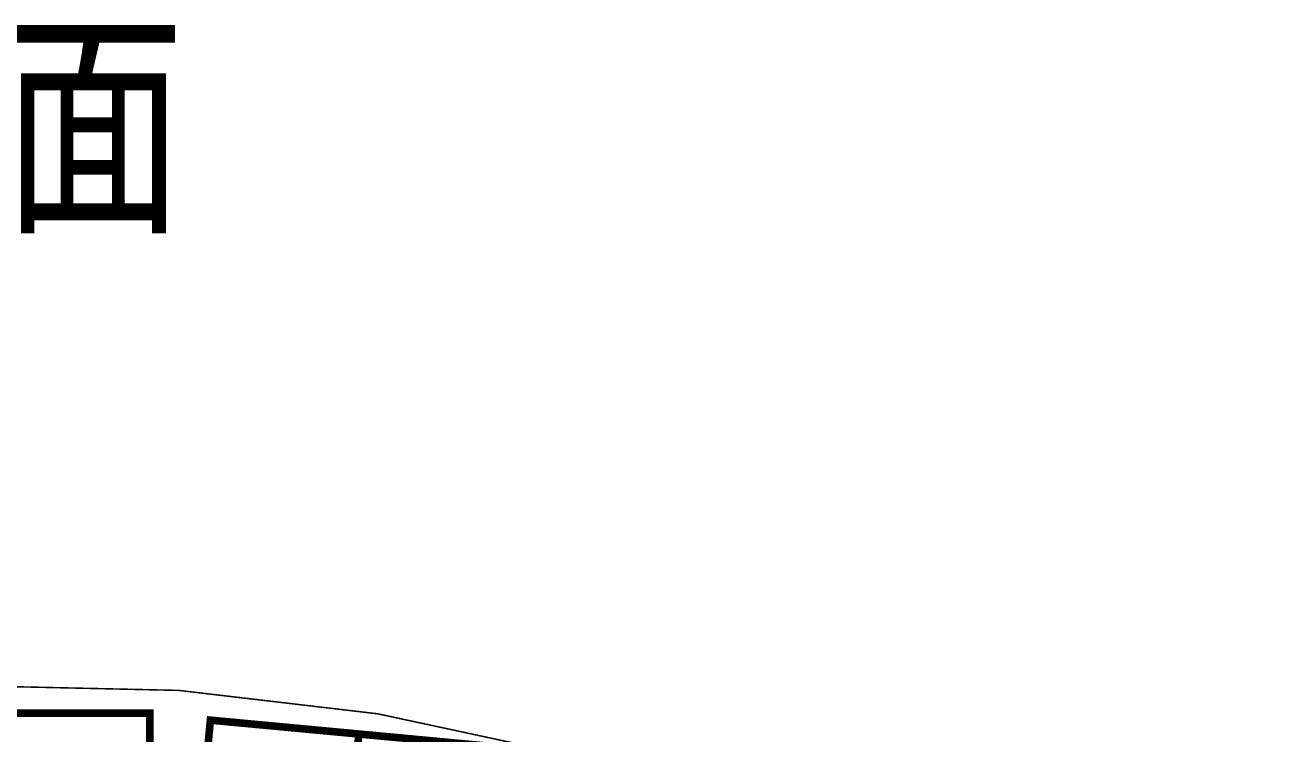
# Model space of a CAD drawing. Extents: x -79 to 36, y -58 to 47.
# Drawn here: x -0.1 to 20.88, y 34.68 to 46.57 of the extents above; entities that cross this region are included whole.
import ezdxf

# ---------------------------------------------------------------- set-up
doc = ezdxf.new("R2010")
doc.units = 0
doc.header["$MEASUREMENT"] = 0
doc.layers.get('0').update_dxf_attribs({"linetype": 'CONTINUOUS'})
for name, color, linetype in [('BOARD_OUTLINE_00', 254, 'CONTINUOUS'), ('DRIL_PLTE_THRU_01', 5, 'CONTINUOUS'), ('DRIL_SYMBOL', 254, 'CONTINUOUS'), ('PADS_INNER', 186, 'CONTINUOUS'), ('PADS_TOP', 186, 'CONTINUOUS'), ('PART_NAME_01', 254, 'CONTINUOUS'), ('PART_TOP_2DLINE_01', 254, 'CONTINUOUS')]:
    doc.layers.add(name, color=color, linetype=linetype)
doc.styles.add('W0$127', font='simplex', dxfattribs={"width": 0.75})
doc.styles.add('W0$254', font='simplex', dxfattribs={"width": 0.75})

# ---------------------------------------------------------------- blocks, each defined once
blk = doc.blocks.new('BOARD_354')
at = {"layer": 'BOARD_OUTLINE_00', "const_width": 0.0254}
blk.add_lwpolyline([(0, 0, -0.345792), (0.091, -1.356), (-7.655, -12.712, -0.342864), (-8.94, -13.126), (-17.417, -10.04, 0.397948), (3.974, -53.9), (7.976, -41.585, -0.500217), (9.642, -41.016), (22.929, -50.08, -0.202089), (23.393, -50.797), (24.189, -55.314, 0.397948), (51.476, -14.856), (46.682, -15.877, -0.204816), (45.833, -15.71), (32.713, -6.76, -0.496948), (32.626, -5.009), (42.594, 3.355, 0.397948), (-6.086, 6.759)], format="xyb", close=True, dxfattribs=at)
blk = doc.blocks.new('SMOOTH_0$127')
at = {"const_width": 0.0635}
blk.add_lwpolyline([(-0.03175, 0, 1), (0.03175, 0, 1)], format="xyb", close=True, dxfattribs=at)
blk = doc.blocks.new('PART_BODY_TOP_20')
at = {"layer": 'PART_TOP_2DLINE_01', "const_width": 0.127}
blk.add_lwpolyline([(-2.5, 1.5), (2.5, 1.5), (2.5, -1.5), (-2.5, -1.5)], close=True, dxfattribs=at)
blk.add_lwpolyline([(0, 1.5), (0, -1.5)], dxfattribs=at)
at = {"layer": 'PART_TOP_2DLINE_01'}
for p in [(-2.5, 1.5), (0, 1.5), (2.5, 1.5), (-2.5, -1.5), (0, -1.5), (2.5, -1.5)]:
    blk.add_blockref('SMOOTH_0$127', p, dxfattribs=at)
blk = doc.blocks.new('DRIL_SYMBOL_0$889')
at = {"layer": 'DRIL_SYMBOL', "const_width": 0.0508}
for points in [[(0, -0.254), (0, 0.254)], [(-0.254, 0), (0.254, 0)]]:
    blk.add_lwpolyline(points, dxfattribs=at)
blk = doc.blocks.new('DRIL_HOLE_0$889')
at = {"const_width": 0.4445}
blk.add_lwpolyline([(-0.22225, 0, 1), (0.22225, 0, 1)], format="xyb", close=True, dxfattribs=at)
blk.add_blockref('DRIL_SYMBOL_0$889', (0, 0))
blk = doc.blocks.new('PAD_2')
at = {"const_width": 0.762}
blk.add_lwpolyline([(0, -0.381, 1), (0, 0.381, 1)], format="xyb", close=True, dxfattribs=at)
blk = doc.blocks.new('STK_TOP_13')
at = {"layer": 'DRIL_PLTE_THRU_01'}
blk.add_blockref('DRIL_HOLE_0$889', (0, 0), dxfattribs=at)
at = {"layer": 'PADS_INNER'}
blk.add_blockref('PAD_2', (0, 0), dxfattribs=at)
at = {"layer": 'PADS_TOP'}
blk.add_blockref('PAD_2', (0, 0), dxfattribs=at)
blk = doc.blocks.new('SYM_TOP_20')
for name, p in [('PART_BODY_TOP_20', (0, 0)), ('STK_TOP_13', (-1.27, 0)), ('STK_TOP_13', (1.27, 0))]:
    blk.add_blockref(name, p)
blk = doc.blocks.new('PART_TOP_35')
blk.add_blockref('SYM_TOP_20', (0, 0))
at = {"layer": 'PART_NAME_01', "style": 'W0$127', "width": 0.75}
blk.add_text('J12', height=0.889, dxfattribs=at).set_placement((2.587524, -0.06452))
blk = doc.blocks.new('PART_TOP_71')
blk.add_blockref('SYM_TOP_20', (0, 0))
at = {"layer": 'PART_NAME_01', "style": 'W0$127', "width": 0.75}
blk.add_text('J14', height=0.889, dxfattribs=at).set_placement((-2.5, 1.5))

msp = doc.modelspace()

# ---------------------------------------------------------------- block references
for name, p in [('PART_TOP_71', (-0.508, 33.528)), ('BOARD_354', (-16.455, 20.666))]:
    msp.add_blockref(name, p)
at = {"rotation": 354.667}
msp.add_blockref('PART_TOP_35', (5.356, 33.184), dxfattribs=at)

# ---------------------------------------------------------------- texts
at = {"linetype": 'Continuous', "insert": (-3.557, 46.404), "char_height": 3, "width": 23.63447, "attachment_point": 1, "style": 'W0$254'}
msp.add_mtext('{\\fSimSun|b0|i0|c134|p2;正面}', dxfattribs=at)

doc.saveas('drawing.dxf')
